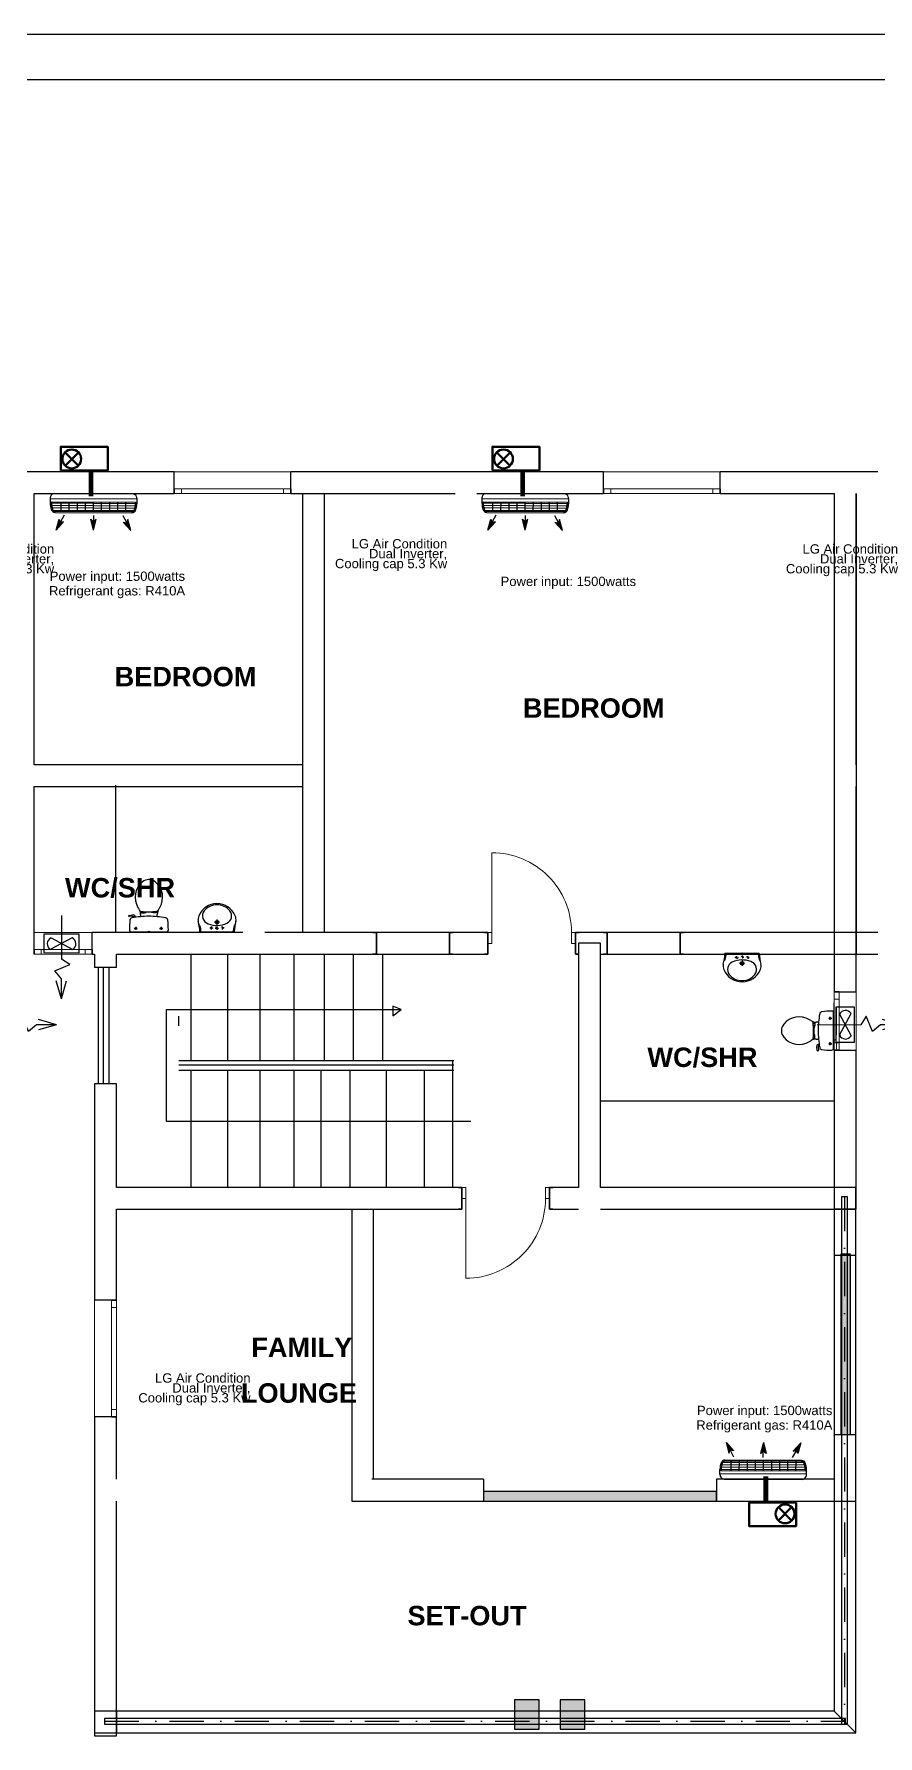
# Model space of a CAD drawing. Header units: inches. Extents: x 23 to 2032867, y 13 to 664695.
# Drawn here: x 794454 to 803141, y 496350 to 513866 of the extents above; entities that cross this region are included whole.
import ezdxf

# ---------------------------------------------------------------- set-up
doc = ezdxf.new("R2010")
doc.units = ezdxf.units.IN
doc.header["$MEASUREMENT"] = 0
for name, pattern in [('DASHED1', [1, 0.3, -0.4, 0.3]), ('Dot & Dashed', [670.277762, 352.777767, -176.388884, 0, -141.111112]), ('Hidden Line', [391.222223, 282.222223, -109])]:
    doc.linetypes.add(name, pattern=pattern)
for name, color, linetype in [('08-DRAINAGE', 5, 'Continuous'), ('Hvactext', 7, 'Continuous'), ('LIAB', 8, 'Continuous'), ('PLOTYR', 15, 'Continuous')]:
    doc.layers.add(name, color=color, linetype=linetype)
for name, color, linetype, lineweight in [('0Railings', 1, 'Continuous', 18), ('AC', 9, 'Continuous', 15), ('ARCHICAD Doors_Pen_No__27', 7, 'Continuous', 35), ('ARCHICAD Windows_Pen_No__27', 7, 'Continuous', 35), ('BOLD', 7, 'Continuous', 50), ('Building', 8, 'Continuous', 18), ('Interior - Furniture _Pen_No__16', 124, 'Continuous', 20), ('Interior - Furniture _Pen_No__75', 6, 'Continuous', 20), ('new light fittings', 6, 'Continuous', 20), ('SOAK WAWAY', 1, 'Continuous', 30), ('Structural - Bearing_Pen_No__27', 7, 'Continuous', 35)]:
    doc.layers.add(name, color=color, linetype=linetype, lineweight=lineweight)
for name, color, linetype, lineweight, true_color in [('2D Drafting - General_Pen_No__62', 7, 'Continuous', 20, 0xaaaaaa), ('2D Drafting - General_Pen_No__82', 7, 'Continuous', 20, 0xaaaaaa), ('Annotation - Text_Pen_No__86', 7, 'Continuous', 20, 0x5555ff), ('ARCHICAD Doors_Pen_No__23', 7, 'Continuous', 20, 0xff6600), ('ARCHICAD Doors_Pen_No__3', 7, 'Continuous', 18, 0xff6600), ('ARCHICAD Windows_Pen_No__23', 7, 'Continuous', 20, 0xff6600), ('ARCHICAD Windows_Pen_No__3', 7, 'Continuous', 18, 0xff6600), ('Structural - Bearing_Pen_No__160', 7, 'Continuous', 20, 0xb4a35c), ('Structural - Bearing_Pen_No__165', 7, 'Continuous', 13, 0x80d6ff), ('Structural - Bearing_Pen_No__87', 7, 'Continuous', 20, 0x6a6a6a)]:
    doc.layers.add(name, color=color, linetype=linetype, lineweight=lineweight, true_color=true_color)
doc.styles.add('Arial', font='arial.ttf', dxfattribs={"height": 250})
doc.styles.add('GENERATED_STYLE_2', font='arialbd.ttf')

# ---------------------------------------------------------------- blocks, each defined once
blk = doc.blocks.new('ef1')
at = {"layer": 'new light fittings', "linetype": 'Continuous', "lineweight": 30}
for p, q in [((55922, -239719), (55921, -240170)), ((56029, -239951), (55805, -240069)), ((55813, -239951), (56036, -240069)), ((55852, -240290), (56008, -240224)), ((55920, -240372), (55852, -240290)), ((56008, -240224), (55921, -240170)), ((55919, -240579), (55867, -240392)), ((55919, -240579), (55920, -240372)), ((55919, -240579), (55973, -240392))]:
    blk.add_line(p, q, dxfattribs=at)
blk.add_lwpolyline([(56103, -239913), (55740, -239912), (55740, -240103), (56102, -240104)], close=True, dxfattribs=at)
for centre, start, end in [((55840, -240012), 113.6137, 238.8226), ((56002, -240012), 300.8885, 66.0974)]:
    blk.add_arc(centre, 66.5, start, end, dxfattribs=at)
blk = doc.blocks.new('A$C109E561E')
at = {"layer": 'AC', "linetype": 'Continuous', "lineweight": -2}
for points in [[(111, 143), (73, 5), (170, 110), (125, 100), (125, 100)], [(583, 141), (548, 3), (515, 142), (549, 110), (549, 111)], [(987, 138), (1023, 0), (927, 107), (972, 95), (972, 96)]]:
    blk.add_hatch(color=3, dxfattribs=at).paths.add_polyline_path(points)
at = {"layer": 'AC', "color": 3, "linetype": 'Continuous', "lineweight": -2}
for p, q in [((4, 433), (2, 427)), ((1047, 466), (54, 471)), ((2, 427), (0, 413)), ((0, 413), (0, 345)), ((0, 406), (1100, 401)), ((0, 345), (0, 345)), ((7, 290), (13, 267)), ((16, 365), (15, 345)), ((16, 365), (1085, 360)), ((22, 294), (28, 271)), ((63, 245), (1036, 240)), ((63, 229), (1036, 224)), ((1071, 266), (1077, 289)), ((1085, 360), (1085, 339)), ((1086, 262), (1092, 285)), ((1099, 421), (1097, 428)), ((1100, 408), (1099, 421)), ((1100, 408), (1100, 339)), ((1100, 339), (1100, 339)), ((73, 5), (111, 143)), ((73, 5), (170, 110)), ((111, 143), (126, 100)), ((177, 194), (125, 100)), ((170, 110), (126, 100)), ((548, 2), (515, 142)), ((515, 142), (549, 111)), ((548, 2), (583, 141)), ((549, 192), (549, 111)), ((583, 141), (549, 111)), ((922, 190), (972, 96)), ((1023, 0), (927, 107)), ((927, 107), (972, 95)), ((987, 139), (972, 95)), ((1023, 0), (987, 139))]:
    blk.add_line(p, q, dxfattribs=at)
at = {"layer": 'AC', "color": 8, "linetype": 'Continuous', "lineweight": -2}
for p, q in [((16, 350), (1084, 345)), ((17, 320), (1083, 315)), ((23, 290), (1076, 285)), ((33, 260), (1066, 255)), ((138, 244), (139, 365)), ((241, 244), (242, 364)), ((344, 243), (344, 364)), ((447, 243), (447, 363)), ((549, 242), (550, 363)), ((652, 242), (653, 362)), ((755, 241), (756, 362)), ((858, 241), (859, 361)), ((961, 240), (961, 361))]:
    blk.add_line(p, q, dxfattribs=at)
at = {"layer": 'AC', "color": 3, "linetype": 'Continuous', "lineweight": -2}
for centre, radius, start, end in [((54, 419), 51.4, 89.7096, 164.2846), ((1047, 414), 51.4, 15.1345, 89.7096), ((51, 345), 51.4, 179.7096, 179.7096), ((206, 344), 206, 179.7096, 195.1345), ((63, 281), 51.4, 195.1345, 269.7096), ((206, 344), 190, 179.7096, 195.1345), ((63, 281), 36, 195.1345, 269.7096), ((1036, 276), 36, 269.7096, 344.2846), ((1036, 276), 51.4, 269.7096, 344.2846), ((894, 340), 190, 344.2846, 359.7096), ((894, 340), 206, 344.2846, 359.7096)]:
    blk.add_arc(centre, radius, start, end, dxfattribs=at)
blk = doc.blocks.new('ac1')
at = {"layer": 'BOLD', "color": 6}
for p, q in [((2309094, -76377), (2308957, -76514)), ((2308957, -76377), (2309094, -76514))]:
    blk.add_line(p, q, dxfattribs=at)
blk.add_lwpolyline([(2309139, -76562), (2308655, -76562), (2308655, -76320), (2309139, -76320)], close=True, dxfattribs=at)
blk.add_circle((2309026, -76445), 96.9, dxfattribs=at)

msp = doc.modelspace()

# ---------------------------------------------------------------- hatches: boundary and pattern name
at = {"layer": 'Structural - Bearing_Pen_No__160', "linetype": 'Continuous', "lineweight": 25}
for points in [[(799654.054, 496720.974), (799398.676, 496720.974), (799398.676, 496420.974), (799654.054, 496420.974)], [(800123.054, 496720.967), (799867.677, 496720.967), (799867.677, 496420.967), (800123.054, 496420.967)]]:
    msp.add_hatch(color=8, dxfattribs=at).paths.add_polyline_path(points)
at = {"layer": 'Structural - Bearing_Pen_No__165', "linetype": 'Continuous', "lineweight": 25}
for points in [[(802757.769, 501307.703), (802757.769, 499451.482), (802857.769, 499451.482), (802857.769, 501307.703)], [(799078.476, 498767.201), (801478.476, 498767.201), (801478.476, 498867.201), (799078.476, 498867.201)]]:
    msp.add_hatch(color=8, dxfattribs=at).paths.add_polyline_path(points)

# ---------------------------------------------------------------- linework, layer by layer
at = {"color": 8, "linetype": 'Hidden Line'}
for p, q in [((802913.602, 501995.252), (802688.602, 501995.252)), ((802688.602, 501995.252), (802688.602, 501770.252)), ((802913.602, 501770.252), (802913.602, 501995.252)), ((802913.602, 501770.252), (802688.602, 501770.252)), ((802688.602, 501770.252), (802688.602, 496606.851)), ((802688.602, 501770.252), (802913.602, 501770.252)), ((802913.602, 496381.851), (802913.602, 501770.252)), ((795075.852, 496606.851), (795075.852, 496381.851)), ((795300.852, 496606.851), (795075.852, 496606.851)), ((802688.602, 496606.851), (795300.852, 496606.851)), ((795300.852, 496606.851), (795300.852, 496381.851)), ((795300.852, 496381.851), (795300.852, 496606.851)), ((802913.602, 496381.851), (802688.602, 496606.851)), ((802688.602, 496606.851), (802913.602, 496381.851)), ((795075.852, 496381.851), (795300.852, 496381.851)), ((795300.852, 496381.851), (802913.602, 496381.851))]:
    msp.add_line(p, q, dxfattribs=at)
at = {"layer": '0Railings', "color": 7, "linetype": 'Continuous', "lineweight": 5, "const_width": 50}
for points in [[(795039.555, 509107.336), (795039.555, 509375.336)], [(799483.264, 509107.336), (799483.264, 509375.336)], [(801986.51, 499020.657), (801986.51, 498752.657)]]:
    msp.add_lwpolyline(points, dxfattribs=at)
at = {"layer": '2D Drafting - General_Pen_No__62', "color": 8, "linetype": 'Continuous', "lineweight": 25}
for p, q in [((795817.062, 502673.714), (795817.062, 503828.032)), ((795817.062, 503828.032), (798230.971, 503828.032)), ((798230.971, 503828.032), (798146.297, 503861.539)), ((798146.297, 503861.539), (798146.297, 503762.465)), ((798146.297, 503762.465), (798230.971, 503828.032)), ((798950.047, 502673.714), (795817.062, 502673.714))]:
    msp.add_line(p, q, dxfattribs=at)
at = {"layer": '2D Drafting - General_Pen_No__82', "color": 8, "linetype": 'Continuous', "lineweight": 25}
for p, q in [((796071.497, 503305.896), (796071.497, 504395.106)), ((796071.497, 503305.896), (796071.497, 504395.106)), ((796447.401, 503305.896), (796447.401, 504395.106)), ((796447.401, 503305.896), (796447.401, 504395.106)), ((796780.415, 503305.896), (796780.415, 504395.106)), ((796780.415, 503305.896), (796780.415, 504395.106)), ((797132.568, 503305.896), (797132.568, 504395.106)), ((797132.568, 503305.896), (797132.568, 504395.106)), ((797443.088, 503305.896), (797443.088, 504395.106)), ((797443.088, 503305.896), (797443.088, 504395.106)), ((797743.088, 503305.896), (797743.088, 504395.106)), ((797743.088, 503305.896), (797743.088, 504395.106)), ((798043.088, 503305.896), (798043.088, 504395.106)), ((798043.088, 503305.896), (798043.088, 504395.106)), ((795113.232, 504258.057), (795113.232, 503065.484)), ((795113.232, 504258.057), (795113.232, 503065.484)), ((795163.686, 504258.057), (795163.686, 503065.484)), ((795163.686, 504258.057), (795163.686, 503065.484)), ((795224.948, 504263.993), (795224.948, 503056.932)), ((795224.948, 504263.993), (795224.948, 503056.932)), ((795945.353, 503658.743), (795945.353, 503759.116)), ((795945.353, 503658.743), (795945.353, 503759.116)), ((795945.353, 503302.344), (798774.002, 503302.344)), ((795945.353, 503302.344), (798774.002, 503302.344)), ((795945.353, 503257.734), (798773.125, 503257.734)), ((795945.353, 503257.734), (798773.125, 503257.734)), ((798761.722, 503305.896), (798761.722, 501995.252)), ((798761.722, 503305.896), (798761.722, 501995.252)), ((795945.353, 503201.971), (798774.002, 503201.971)), ((795945.353, 503201.971), (798774.002, 503201.971)), ((796071.497, 501995.252), (796071.497, 503205.522)), ((796071.497, 501995.252), (796071.497, 503205.522)), ((796447.401, 501995.252), (796447.401, 503205.522)), ((796447.401, 501995.252), (796447.401, 503205.522)), ((796780.415, 501995.252), (796780.415, 503205.522)), ((796780.415, 501995.252), (796780.415, 503205.522)), ((797132.568, 501995.252), (797132.568, 503205.522)), ((797132.568, 501995.252), (797132.568, 503205.522)), ((797409.413, 501995.252), (797409.413, 503205.522)), ((797409.413, 501995.252), (797409.413, 503205.522)), ((797709.413, 501995.252), (797709.413, 503205.522)), ((797709.413, 501995.252), (797709.413, 503205.522)), ((798083.205, 501995.252), (798083.205, 503205.522)), ((798083.205, 501995.252), (798083.205, 503205.522)), ((798471.988, 501995.252), (798471.988, 503205.522)), ((798471.988, 501995.252), (798471.988, 503205.522))]:
    msp.add_line(p, q, dxfattribs=at)
at = {"layer": 'ARCHICAD Doors_Pen_No__23', "color": 8, "linetype": 'Continuous'}
for p, q in [((797979.13, 504619.896), (797979.13, 504504.896)), ((798729.13, 504504.896), (798729.13, 504619.896)), ((799126.412, 504619.896), (799166.412, 504619.896)), ((799126.412, 504504.896), (799126.412, 504619.896)), ((799166.412, 504619.896), (799166.412, 504504.896)), ((799986.412, 504504.896), (799986.412, 504619.896)), ((799986.412, 504619.896), (800026.412, 504619.896)), ((800026.412, 504619.896), (800026.412, 504504.896)), ((799166.412, 504504.896), (799126.412, 504504.896)), ((800026.412, 504504.896), (799986.412, 504504.896)), ((800353.17, 504509.896), (800353.17, 504394.896)), ((801103.17, 504394.896), (801103.17, 504509.896)), ((798898.175, 501995.252), (798858.175, 501995.252)), ((798858.175, 501995.252), (798858.175, 501880.252)), ((798898.175, 501880.252), (798898.175, 501995.252)), ((799758.175, 501995.252), (799718.175, 501995.252)), ((799718.175, 501995.252), (799718.175, 501880.252)), ((799758.175, 501880.252), (799758.175, 501995.252)), ((798858.175, 501880.252), (798898.175, 501880.252)), ((799718.175, 501880.252), (799758.175, 501880.252))]:
    msp.add_line(p, q, dxfattribs=at)
at = {"layer": 'ARCHICAD Doors_Pen_No__27', "color": 8, "linetype": 'Continuous'}
for p, q in [((797979.13, 504619.896), (797942.13, 504619.896)), ((797979.13, 504619.896), (797979.13, 504504.896)), ((798729.13, 504619.896), (798729.13, 504504.896)), ((798729.13, 504619.896), (798766.13, 504619.896)), ((799126.412, 504619.896), (799089.412, 504619.896)), ((799126.412, 504619.896), (799126.412, 504504.896)), ((800026.412, 504619.896), (800026.412, 504504.896)), ((800026.412, 504619.896), (800063.412, 504619.896)), ((800353.17, 504619.896), (800316.17, 504619.896)), ((800353.17, 504509.896), (800353.17, 504619.896)), ((801103.17, 504509.896), (801103.17, 504619.896)), ((801103.17, 504619.896), (801140.17, 504619.896)), ((797979.13, 504504.896), (797979.13, 504394.896)), ((798729.13, 504504.896), (798729.13, 504394.896)), ((799126.412, 504504.896), (799126.412, 504394.896)), ((800026.412, 504504.896), (800026.412, 504394.896)), ((800353.17, 504394.896), (800353.17, 504509.896)), ((801103.17, 504394.896), (801103.17, 504509.896)), ((797979.13, 504394.896), (797942.13, 504394.896)), ((798729.13, 504394.896), (798766.13, 504394.896)), ((799126.412, 504394.896), (799089.412, 504394.896)), ((800026.412, 504394.896), (800063.412, 504394.896)), ((800353.17, 504394.896), (800316.17, 504394.896)), ((801103.17, 504394.896), (801140.17, 504394.896)), ((798858.175, 501995.252), (798821.175, 501995.252)), ((798858.175, 501995.252), (798858.175, 501880.252)), ((799758.175, 501995.252), (799758.175, 501880.252)), ((799758.175, 501995.252), (799795.175, 501995.252)), ((798858.175, 501880.252), (798858.175, 501770.252)), ((799758.175, 501880.252), (799758.175, 501770.252)), ((798858.175, 501770.252), (798821.175, 501770.252)), ((799758.175, 501770.252), (799795.175, 501770.252))]:
    msp.add_line(p, q, dxfattribs=at)
at = {"layer": 'ARCHICAD Doors_Pen_No__3', "color": 8, "linetype": 'Continuous'}
for p, q in [((799166.412, 504619.896), (799166.412, 505439.896)), ((798898.175, 501880.252), (798898.175, 501060.252))]:
    msp.add_line(p, q, dxfattribs=at)
at = {"layer": 'ARCHICAD Doors_Pen_No__3', "color": 8, "linetype": 'Continuous', "extrusion": (0, 0, -1)}
msp.add_ellipse((799166.412, 504619.896), major_axis=(-579.828, 579.828), ratio=1, start_param=0.785398163, end_param=2.35619449, dxfattribs=at)
at = {"layer": 'ARCHICAD Doors_Pen_No__3', "color": 8, "linetype": 'Continuous'}
msp.add_ellipse((798898.175, 501880.252), major_axis=(579.828, 579.828), ratio=1, start_param=3.926990817, end_param=5.497787144, dxfattribs=at)
at = {"layer": 'ARCHICAD Windows_Pen_No__23', "color": 8, "linetype": 'Continuous'}
for p, q in [((795970.569, 509185.654), (795895.569, 509185.654)), ((795970.569, 509135.654), (795970.569, 509185.654)), ((797095.569, 509185.654), (797020.569, 509185.654)), ((797020.569, 509185.654), (797020.569, 509135.654)), ((800315.531, 509185.654), (800390.531, 509185.654)), ((800390.531, 509185.654), (800390.531, 509135.654)), ((801440.531, 509135.654), (801440.531, 509185.654)), ((801440.531, 509185.654), (801515.531, 509185.654)), ((795895.569, 509135.654), (795970.569, 509135.654)), ((797020.569, 509135.654), (797095.569, 509135.654)), ((800390.531, 509135.654), (800315.531, 509135.654)), ((801515.531, 509135.654), (801440.531, 509135.654)), ((794453.602, 504444.896), (794528.602, 504444.896)), ((794528.602, 504444.896), (794528.602, 504394.896)), ((794978.602, 504394.896), (794978.602, 504444.896)), ((794978.602, 504444.896), (795053.602, 504444.896)), ((794528.602, 504394.896), (794453.602, 504394.896)), ((795053.602, 504394.896), (794978.602, 504394.896)), ((802690.619, 503933.128), (802690.619, 504008.128)), ((802740.619, 503933.128), (802690.619, 503933.128)), ((802740.619, 504008.128), (802740.619, 503933.128)), ((802690.619, 503408.128), (802690.619, 503483.128)), ((802690.619, 503483.128), (802740.619, 503483.128)), ((802690.619, 503408.128), (802690.619, 503483.128)), ((802712.869, 503408.128), (802712.869, 503483.128)), ((802740.619, 503483.128), (802740.619, 503408.128)), ((795250.852, 500835.17), (795250.852, 500760.17)), ((795300.852, 500760.17), (795300.852, 500835.17)), ((795250.852, 500760.17), (795300.852, 500760.17)), ((795300.852, 499710.17), (795250.852, 499710.17)), ((795250.852, 499710.17), (795250.852, 499635.17)), ((795300.852, 499635.17), (795300.852, 499710.17))]:
    msp.add_line(p, q, dxfattribs=at)
at = {"layer": 'ARCHICAD Windows_Pen_No__27', "color": 8, "linetype": 'Continuous'}
for p, q in [((795895.569, 509135.654), (795895.569, 509185.654)), ((797095.569, 509135.654), (797095.569, 509185.654)), ((800315.531, 509135.654), (800315.531, 509185.654)), ((801515.531, 509135.654), (801515.531, 509185.654)), ((794453.602, 504394.896), (794453.602, 504444.896)), ((795053.602, 504394.896), (795053.602, 504444.896)), ((802690.619, 504008.128), (802740.619, 504008.128)), ((802690.619, 503408.128), (802740.619, 503408.128)), ((795300.852, 500835.17), (795250.852, 500835.17)), ((795300.852, 499635.17), (795250.852, 499635.17))]:
    msp.add_line(p, q, dxfattribs=at)
at = {"layer": 'ARCHICAD Windows_Pen_No__3', "color": 8, "linetype": 'Continuous'}
for p, q in [((797095.569, 509360.654), (795895.569, 509360.654)), ((801515.531, 509360.654), (800315.531, 509360.654)), ((797020.569, 509185.654), (795970.569, 509185.654)), ((800390.531, 509185.654), (801440.531, 509185.654)), ((797095.569, 509135.654), (795895.569, 509135.654)), ((795970.569, 509135.654), (797020.569, 509135.654)), ((801515.531, 509135.654), (800315.531, 509135.654)), ((801440.531, 509135.654), (800390.531, 509135.654)), ((795053.602, 504619.896), (794453.602, 504619.896)), ((794528.602, 504444.896), (794978.602, 504444.896)), ((795053.602, 504394.896), (794453.602, 504394.896)), ((794978.602, 504394.896), (794528.602, 504394.896)), ((802690.619, 503408.128), (802690.619, 504008.128)), ((802690.619, 503483.128), (802690.619, 503933.128)), ((802740.619, 503933.128), (802740.619, 503483.128)), ((802915.619, 503408.128), (802915.619, 504008.128)), ((795075.852, 499635.17), (795075.852, 500835.17)), ((795300.852, 499635.17), (795300.852, 500835.17)), ((795250.852, 500760.17), (795250.852, 499710.17)), ((795300.852, 499710.17), (795300.852, 500760.17))]:
    msp.add_line(p, q, dxfattribs=at)
at = {"layer": 'Building', "linetype": 'Continuous', "lineweight": 30, "ltscale": 1000}
for p, q in [((795431.279, 504794.741), (795471.681, 504800.763)), ((795549.228, 504805.753), (795549.228, 504781.969)), ((795557.002, 504836.263), (795557.002, 504821.098)), ((795557.002, 504821.098), (795591.086, 504821.098)), ((795583.294, 504821.098), (795583.294, 504834.121)), ((795591.086, 504821.098), (795591.086, 504833.672)), ((795591.086, 504825.226), (795608.088, 504825.226)), ((795663.176, 504828.966), (795608.088, 504828.966)), ((795608.088, 504825.226), (795608.088, 504828.966)), ((795663.176, 504825.226), (795663.176, 504828.966)), ((795680.177, 504825.226), (795663.176, 504825.226)), ((795680.177, 504821.098), (795680.177, 504834.528)), ((795714.262, 504821.098), (795680.177, 504821.098)), ((795687.97, 504821.098), (795687.97, 504835.128)), ((795714.262, 504837.781), (795714.262, 504821.098)), ((795722.035, 504781.969), (795722.035, 504805.753)), ((795429.48, 504784.945), (795428.104, 504789.831)), ((795462.825, 504785.826), (795433.72, 504782.137)), ((795442.242, 504626.229), (795829.022, 504626.229)), ((795471.43, 504779.701), (795473.106, 504771.737)), ((795494.103, 504783.979), (795471.617, 504778.81)), ((795496.505, 504775.562), (795493.286, 504786.842)), ((796161.579, 504624.456), (796513.352, 504624.456)), ((796161.579, 504624.456, -1683.122), (796513.352, 504624.456, -1683.122)), ((796171.693, 504624.456), (796169.817, 504646.803)), ((796171.693, 504624.456, -1683.122), (796169.817, 504646.803, -1683.122)), ((796503.238, 504624.456), (796505.113, 504646.803)), ((796503.238, 504624.456, -1683.122), (796505.113, 504646.803, -1683.122)), ((801917.637, 504403.738), (801565.864, 504403.738)), ((801917.637, 504403.738, -1683.122), (801565.864, 504403.738, -1683.122)), ((801575.978, 504403.738), (801574.102, 504381.391)), ((801575.978, 504403.738, -1683.122), (801574.102, 504381.391, -1683.122)), ((801907.523, 504403.738), (801909.398, 504381.391)), ((801907.523, 504403.738, -1683.122), (801909.398, 504381.391, -1683.122)), ((802684.286, 503415.452), (802684.286, 503802.233)), ((802472.734, 503687.472), (802489.417, 503687.472)), ((802489.417, 503661.18), (802475.387, 503661.18)), ((802489.417, 503653.388), (802475.987, 503653.388)), ((802485.289, 503636.386), (802481.549, 503636.386)), ((802481.549, 503636.386), (802481.549, 503581.299)), ((802485.289, 503581.299), (802481.549, 503581.299)), ((802485.289, 503653.388), (802485.289, 503636.386)), ((802485.289, 503564.297), (802485.289, 503581.299)), ((802489.417, 503687.472), (802489.417, 503653.388)), ((802528.546, 503695.246), (802504.762, 503695.246)), ((802474.253, 503530.213), (802489.417, 503530.213)), ((802489.417, 503556.505), (802476.394, 503556.505)), ((802489.417, 503564.297), (802476.843, 503564.297)), ((802489.417, 503530.213), (802489.417, 503564.297)), ((802504.762, 503522.439), (802528.546, 503522.439)), ((802515.774, 503404.49), (802509.752, 503444.892)), ((802525.57, 503402.691), (802520.684, 503401.314)), ((802534.953, 503469.716), (802523.674, 503466.497)), ((802524.689, 503436.036), (802528.378, 503406.931)), ((802526.536, 503467.314), (802531.705, 503444.828)), ((802530.814, 503444.64), (802538.778, 503446.317))]:
    msp.add_line(p, q, dxfattribs=at)
at = {"layer": 'Building', "linetype": 'Continuous', "lineweight": 30, "ltscale": 50}
for p, q in [((795484.955, 504661.294), (795516.698, 504661.294)), ((795500.826, 504677.166), (795500.826, 504645.423)), ((795746.636, 504661.294), (795778.654, 504661.294)), ((795762.645, 504677.303), (795762.645, 504645.285)), ((796363.814, 504725.338), (796311.116, 504725.338)), ((796363.814, 504725.338, -1683.122), (796311.116, 504725.338, -1683.122)), ((796337.465, 504698.074), (796337.465, 504752.274)), ((796337.465, 504698.074, -1683.122), (796337.465, 504752.274, -1683.122)), ((801715.402, 504302.856), (801768.099, 504302.856)), ((801715.402, 504302.856, -1683.122), (801768.099, 504302.856, -1683.122)), ((801741.75, 504330.121), (801741.75, 504275.92)), ((801741.75, 504330.121, -1683.122), (801741.75, 504275.92, -1683.122)), ((802649.221, 503719.847), (802649.221, 503751.865)), ((802633.212, 503735.856), (802665.23, 503735.856)), ((802633.349, 503474.037), (802665.093, 503474.037)), ((802649.221, 503458.165), (802649.221, 503489.909))]:
    msp.add_line(p, q, dxfattribs=at)
at = {"layer": 'Building', "linetype": 'Continuous', "ltscale": 200}
for p, q in [((795641.965, 504619.896), (795629.298, 504632.563)), ((795629.298, 504632.563), (795629.298, 504619.896)), ((795629.298, 504619.896), (795641.965, 504632.563)), ((795641.965, 504632.563), (795641.965, 504619.896)), ((802677.952, 503615.176), (802690.619, 503615.176)), ((802690.619, 503615.176), (802677.952, 503602.509)), ((802690.619, 503602.509), (802677.952, 503615.176)), ((802677.952, 503602.509), (802690.619, 503602.509))]:
    msp.add_line(p, q, dxfattribs=at)
at = {"layer": 'Building', "linetype": 'DASHED1', "lineweight": 30, "ltscale": 50}
for p, q in [((796263.671, 504668.141), (796299.051, 504668.141)), ((796263.671, 504668.141, -1683.122), (796299.051, 504668.141, -1683.122)), ((796281.361, 504651.099), (796281.361, 504686.023)), ((796281.361, 504651.099, -1683.122), (796281.361, 504686.023, -1683.122)), ((796319.775, 504663.729), (796355.156, 504663.729)), ((796319.775, 504663.729, -1683.122), (796355.156, 504663.729, -1683.122)), ((796337.465, 504646.686), (796337.465, 504681.611)), ((796337.465, 504646.686, -1683.122), (796337.465, 504681.611, -1683.122)), ((796411.26, 504668.141), (796375.879, 504668.141)), ((796411.26, 504668.141, -1683.122), (796375.879, 504668.141, -1683.122)), ((796393.569, 504651.099), (796393.569, 504686.023)), ((796393.569, 504651.099, -1683.122), (796393.569, 504686.023, -1683.122)), ((801667.956, 504360.053), (801703.337, 504360.053)), ((801667.956, 504360.053, -1683.122), (801703.337, 504360.053, -1683.122)), ((801685.646, 504377.096), (801685.646, 504342.171)), ((801685.646, 504377.096, -1683.122), (801685.646, 504342.171, -1683.122)), ((801759.441, 504364.465), (801724.06, 504364.465)), ((801759.441, 504364.465, -1683.122), (801724.06, 504364.465, -1683.122)), ((801741.75, 504381.508), (801741.75, 504346.583)), ((801741.75, 504381.508, -1683.122), (801741.75, 504346.583, -1683.122)), ((801815.545, 504360.053), (801780.164, 504360.053)), ((801815.545, 504360.053, -1683.122), (801780.164, 504360.053, -1683.122)), ((801797.854, 504377.096), (801797.854, 504342.171)), ((801797.854, 504377.096, -1683.122), (801797.854, 504342.171, -1683.122))]:
    msp.add_line(p, q, dxfattribs=at)
at = {"layer": 'Building', "linetype": 'Continuous', "lineweight": 30, "ltscale": 200}
for p, q in [((796342.026, 504619.896), (796332.905, 504629.016)), ((796332.905, 504629.016), (796332.905, 504619.896)), ((796332.905, 504619.896), (796342.026, 504629.016)), ((796342.026, 504619.896, -1683.122), (796332.905, 504629.016, -1683.122)), ((796332.905, 504629.016, -1683.122), (796332.905, 504619.896, -1683.122)), ((796332.905, 504619.896, -1683.122), (796342.026, 504629.016, -1683.122)), ((796342.026, 504629.016), (796342.026, 504619.896)), ((796342.026, 504629.016, -1683.122), (796342.026, 504619.896, -1683.122)), ((801737.19, 504399.178), (801737.19, 504408.298)), ((801737.19, 504408.298), (801746.31, 504399.178)), ((801746.31, 504408.298), (801737.19, 504399.178)), ((801737.19, 504399.178, -1683.122), (801737.19, 504408.298, -1683.122)), ((801737.19, 504408.298, -1683.122), (801746.31, 504399.178, -1683.122)), ((801746.31, 504408.298, -1683.122), (801737.19, 504399.178, -1683.122)), ((801746.31, 504399.178), (801746.31, 504408.298)), ((801746.31, 504399.178, -1683.122), (801746.31, 504408.298, -1683.122))]:
    msp.add_line(p, q, dxfattribs=at)
at = {"layer": 'Building', "linetype": 'Continuous', "lineweight": 30, "ltscale": 50}
for centre in [(795500.826, 504661.294), (795762.645, 504661.294), (802649.221, 503735.856), (802649.221, 503474.037)]:
    msp.add_circle(centre, 9.351, dxfattribs=at)
at = {"layer": 'Building', "linetype": 'DASHED1', "lineweight": 30, "ltscale": 50}
for centre in [(796281.361, 504668.141), (796281.361, 504668.141, -1683.122), (796337.465, 504663.729), (796337.465, 504663.729, -1683.122), (796393.569, 504668.141), (796393.569, 504668.141, -1683.122), (801685.646, 504360.053), (801685.646, 504360.053, -1683.122), (801741.75, 504364.465), (801741.75, 504364.465, -1683.122), (801797.854, 504360.053), (801797.854, 504360.053, -1683.122)]:
    msp.add_circle(centre, 9.504, dxfattribs=at)
at = {"layer": 'Building', "linetype": 'Continuous', "lineweight": 30, "ltscale": 1000}
for centre, radius in [((796337.465, 504725.338), 18.608), ((796337.465, 504725.338, -1683.122), 18.608), ((796337.465, 504725.338), 10.99), ((796337.465, 504725.338, -1683.122), 10.99), ((801741.75, 504302.856), 18.608), ((801741.75, 504302.856, -1683.122), 18.608), ((801741.75, 504302.856), 10.99), ((801741.75, 504302.856, -1683.122), 10.99)]:
    msp.add_circle(centre, radius, dxfattribs=at)
for centre, radius, start, end in [((795635.632, 505058.698), 105.195, 50.8791806, 129.1208282), ((795698.331, 504981.604), 204.567, 129.1208282, 211.0923054), ((795572.932, 504981.604), 204.567, 328.9077103, 50.8791806), ((795431.853, 504790.888), 3.896, 98.4778948, 195.7397884), ((795474.553, 504781.496), 19.481, 15.9271971, 98.4778948), ((795823.428, 505057.044), 350.65, 211.0923054, 213.8429316), ((795448.662, 504805.753), 100.566, 0.0000019, 33.8429404), ((795558.608, 504851.764), 15.584, 217.7817379, 264.3005444), ((795628.708, 505554.137), 721.447, 264.3005444, 276.9358206), ((795713.946, 504853.44), 15.584, 276.9358105, 322.5800181), ((795822.601, 504805.753), 100.566, 146.1570684, 180), ((795447.836, 505057.044), 350.65, 326.1570702, 328.9077103), ((796337.47, 504713.21), 203.147, 22.4424723, 158.1531127), ((796337.47, 504713.21, -1683.122), 203.147, 22.4424723, 158.1531127), ((796271.397, 504789.361), 83.628, 141.6817737, 253.2461383), ((796271.397, 504789.361, -1683.122), 83.628, 141.6817737, 253.2461383), ((796337.465, 504736.328), 168.347, 38.53754, 141.4625075), ((796337.465, 504736.328, -1683.122), 168.347, 38.53754, 141.4625075), ((796404.489, 504789.713), 82.661, 295.2174734, 38.537704), ((796404.489, 504789.713, -1683.122), 82.661, 295.2174734, 38.537704), ((795433.23, 504786.002), 3.896, 195.7397884, 277.2238087), ((795468.807, 504647.157), 33.819, 178.9808265, 218.2302081), ((796331.1, 504647.758), 896.106, 173.6508475, 180), ((795466.448, 504743.968), 26.118, 100.7270761, 173.6508475), ((795635.632, 503850.902), 935.068, 95.3019114, 100.7270761), ((795463.805, 504778.096), 7.792, 11.8886154, 97.22379), ((795635.452, 503852.842), 933.119, 84.6980974, 95.3019114), ((795635.632, 503850.902), 935.068, 79.2903908, 84.6980974), ((795804.473, 504743.651), 26.494, 6.330877, 79.2903908), ((795802.456, 504647.157), 33.819, 321.7697938, 1.0191617), ((794940.163, 504647.759), 896.106, 0.0000019, 6.330877), ((796245.698, 504751.016), 103.901, 157.5093438, 189.5474663), ((796245.698, 504751.016, -1683.122), 103.901, 157.5093438, 189.5474663), ((795579.329, 504582.969), 583.726, 4.075602, 14.9730049), ((795579.329, 504582.969, -1683.122), 583.726, 4.075602, 14.9730049), ((796263.204, 504740.448), 124.156, 155.8931025, 156.0931451), ((796263.204, 504740.448, -1683.122), 124.156, 155.8931025, 156.0931451), ((796065.916, 504646.803), 103.901, 0.0000006, 30.0992783), ((796065.916, 504646.803, -1683.122), 103.901, 0.0000006, 30.0992783), ((796337.112, 504929.689), 238.006, 247.8276538, 295.5349405), ((796337.112, 504929.689, -1683.122), 238.006, 247.8276538, 295.5349405), ((796609.015, 504646.803), 103.901, 149.9007316, 180.0000094), ((796609.015, 504646.803, -1683.122), 103.901, 149.9007316, 180.0000094), ((797095.602, 504582.969), 583.726, 165.0270052, 175.9244355), ((797095.602, 504582.969, -1683.122), 583.726, 165.0270052, 175.9244355), ((796429.232, 504751.016), 103.901, 350.4525984, 22.4906661), ((796429.232, 504751.016, -1683.122), 103.901, 350.4525984, 22.4906661), ((801649.983, 504277.178), 103.901, 170.4525984, 202.4906661), ((801649.983, 504277.178, -1683.122), 103.901, 170.4525984, 202.4906661), ((800983.614, 504445.225), 583.726, 345.0270052, 355.9244355), ((800983.614, 504445.225, -1683.122), 583.726, 345.0270052, 355.9244355), ((801470.201, 504381.391), 103.901, 329.9007316, 0.0000094), ((801470.201, 504381.391, -1683.122), 103.901, 329.9007316, 0.0000094), ((801674.726, 504238.481), 82.661, 115.2174734, 218.537704), ((801674.726, 504238.481, -1683.122), 82.661, 115.2174734, 218.537704), ((801742.103, 504098.506), 238.006, 67.8276538, 115.5349405), ((801742.103, 504098.506, -1683.122), 238.006, 67.8276538, 115.5349405), ((801807.819, 504238.833), 83.628, 321.6817737, 73.2461383), ((801807.819, 504238.833, -1683.122), 83.628, 321.6817737, 73.2461383), ((802013.299, 504381.391), 103.901, 180.0000006, 210.0992783), ((802013.299, 504381.391, -1683.122), 103.901, 180.0000006, 210.0992783), ((802499.887, 504445.225), 583.726, 184.075602, 194.9730049), ((802499.887, 504445.225, -1683.122), 583.726, 184.075602, 194.9730049), ((801833.517, 504277.178), 103.901, 337.5093438, 9.5474663), ((801833.517, 504277.178, -1683.122), 103.901, 337.5093438, 9.5474663), ((801741.746, 504314.984), 203.147, 202.4424723, 338.1531127), ((801741.746, 504314.984, -1683.122), 203.147, 202.4424723, 338.1531127), ((801741.75, 504291.866), 168.347, 218.53754, 321.4625075), ((801741.75, 504291.866, -1683.122), 168.347, 218.53754, 321.4625075), ((801816.012, 504287.747), 124.156, 335.8931025, 336.0931451), ((801816.012, 504287.747, -1683.122), 124.156, 335.8931025, 336.0931451), ((802328.911, 503546.143), 204.567, 58.9077103, 140.8791806), ((803459.613, 503608.842), 935.068, 169.2903908, 174.6980974), ((802566.864, 503777.684), 26.494, 96.330877, 169.2903908), ((802662.757, 502913.374), 896.106, 90.0000019, 96.330877), ((802663.358, 503775.667), 33.819, 51.7697938, 91.0191617), ((802251.817, 503608.842), 105.195, 140.8791806, 219.1208282), ((802253.471, 503421.047), 350.65, 56.1570702, 58.9077103), ((802504.762, 503795.812), 100.566, 236.1570684, 270), ((802457.075, 503687.157), 15.584, 6.9358105, 52.5800181), ((801756.378, 503601.919), 721.447, 354.3005444, 6.9358206), ((803457.673, 503608.662), 933.119, 174.6980974, 185.3019114), ((802328.911, 503671.542), 204.567, 219.1208282, 301.0923054), ((802253.471, 503796.639), 350.65, 301.0923054, 303.8429316), ((802504.762, 503421.873), 100.566, 90.0000019, 123.8429404), ((802458.751, 503531.819), 15.584, 307.7817379, 354.3005444), ((802529.019, 503447.764), 19.481, 105.9271971, 188.4778948), ((802519.627, 503405.064), 3.896, 188.4778948, 285.7397884), ((802532.419, 503437.015), 7.792, 101.8886154, 187.22379), ((802524.513, 503406.441), 3.896, 285.7397884, 7.2238087), ((803459.613, 503608.842), 935.068, 185.3019114, 190.7270761), ((802566.547, 503439.659), 26.118, 190.7270761, 263.6508475), ((802662.757, 504304.311), 896.106, 263.6508475, 270), ((802663.358, 503442.018), 33.819, 268.9808265, 308.2302081)]:
    msp.add_arc(centre, radius, start, end, dxfattribs=at)
at = {"layer": 'Interior - Furniture _Pen_No__16', "color": 8, "linetype": 'Continuous', "lineweight": 25}
for p, q in [((802826.898, 501898.905), (802766.898, 501898.905)), ((802766.898, 501898.905), (802766.898, 496471.523)), ((802826.898, 496471.523), (802826.898, 501898.905)), ((795178.325, 496531.523), (795178.325, 496471.523)), ((802806.634, 496531.523), (795178.325, 496531.523)), ((795178.325, 496471.523), (802806.634, 496471.523)), ((802766.898, 496471.523), (802826.898, 496471.523)), ((802806.634, 496471.523), (802806.634, 496531.523))]:
    msp.add_line(p, q, dxfattribs=at)
at = {"layer": 'Interior - Furniture _Pen_No__16', "color": 8, "linetype": 'Dot & Dashed', "lineweight": 25}
for p, q in [((802796.898, 501898.905), (802796.898, 496471.523)), ((795178.325, 496501.523), (802806.634, 496501.523))]:
    msp.add_line(p, q, dxfattribs=at)
at = {"layer": 'Interior - Furniture _Pen_No__75', "color": 8, "linetype": 'Continuous', "lineweight": 25}
for p, q in [((802690.619, 503521.359), (802690.619, 503894.896)), ((802690.619, 503567.153), (802690.619, 503849.103)), ((802712.869, 503567.153), (802712.869, 503849.103)), ((802682.33, 503508.054), (802697.795, 503514.258)), ((802697.795, 503514.258), (802712.869, 503521.359))]:
    msp.add_line(p, q, dxfattribs=at)
at = {"layer": 'LIAB', "color": 7, "linetype": 'Continuous', "ltscale": 256.031999}
msp.add_line((784422.551, 513396.133), (821852.666, 513396.133), dxfattribs=at)
at = {"layer": 'PLOTYR', "color": 1, "linetype": 'Continuous', "ltscale": 250}
msp.add_line((783829.518, 513865.555), (822322.088, 513865.555), dxfattribs=at)
at = {"layer": 'Structural - Bearing_Pen_No__27', "color": 8, "linetype": 'Continuous', "lineweight": 25}
for p, q in [((794453.602, 509360.654), (794228.602, 509360.654)), ((795895.569, 509360.654), (794453.602, 509360.654)), ((795895.569, 509185.654), (795895.569, 509360.654)), ((797095.569, 509185.654), (797095.569, 509360.654)), ((800315.531, 509360.654), (797095.569, 509360.654)), ((800315.531, 509185.654), (800315.531, 509360.654)), ((801515.531, 509185.654), (801515.531, 509360.654)), ((802690.619, 509360.654), (801515.531, 509360.654)), ((802915.619, 509360.654), (802690.619, 509360.654)), ((803140.619, 509360.654), (802915.619, 509360.654)), ((795895.569, 509135.654), (795895.569, 509185.654)), ((797095.569, 509135.654), (797095.569, 509185.654)), ((800315.531, 509135.654), (800315.531, 509185.654)), ((801515.531, 509135.654), (801515.531, 509185.654)), ((794453.602, 506345.154), (794453.602, 509135.654)), ((794453.602, 509135.654), (795895.569, 509135.654)), ((797095.569, 509135.654), (798787.869, 509135.654)), ((797216.939, 509135.654), (797216.939, 504619.896)), ((797441.939, 504619.896), (797441.939, 509135.654)), ((799012.869, 509135.654), (800315.531, 509135.654)), ((801515.531, 509135.654), (802690.619, 509135.654)), ((802690.619, 509135.654), (802690.619, 504008.128)), ((802915.619, 506345.154), (802915.619, 509135.654)), ((802915.619, 509135.654), (802915.619, 504394.896)), ((797216.939, 506345.154), (794453.602, 506345.154)), ((794453.602, 504619.896), (794453.602, 506120.154)), ((794453.602, 506120.154), (797216.939, 506120.154)), ((795292.498, 506134.688), (795292.498, 504619.896)), ((802915.619, 504619.896), (802915.619, 506120.154)), ((794453.602, 504444.896), (794453.602, 504619.896)), ((795053.602, 504444.896), (795053.602, 504619.896)), ((796603.587, 504619.896), (795053.602, 504619.896)), ((797979.13, 504619.896), (796828.587, 504619.896)), ((797979.13, 504619.896), (797942.13, 504619.896)), ((797979.13, 504619.896), (797979.13, 504504.896)), ((799126.412, 504619.896), (797979.13, 504619.896)), ((798729.13, 504619.896), (798766.13, 504619.896)), ((798729.13, 504619.896), (798729.13, 504504.896)), ((798787.869, 504619.896), (798729.13, 504619.896)), ((799126.412, 504619.896), (799089.412, 504619.896)), ((799126.412, 504619.896), (799126.412, 504504.896)), ((800026.412, 504619.896), (800063.412, 504619.896)), ((800026.412, 504619.896), (800026.412, 504504.896)), ((800353.17, 504619.896), (800026.412, 504619.896)), ((800353.17, 504619.896), (800316.17, 504619.896)), ((800353.17, 504509.896), (800353.17, 504619.896)), ((802914.823, 504619.896), (800353.17, 504619.896)), ((801103.17, 504619.896), (801140.17, 504619.896)), ((801103.17, 504509.896), (801103.17, 504619.896)), ((802914.823, 504394.896), (802914.823, 504619.896)), ((803140.619, 504619.896), (802915.619, 504619.896)), ((794453.602, 504394.896), (794453.602, 504444.896)), ((795053.602, 504394.896), (795053.602, 504444.896)), ((797979.13, 504504.896), (797979.13, 504394.896)), ((798729.13, 504504.896), (798729.13, 504394.896)), ((799126.412, 504504.896), (799126.412, 504394.896)), ((800026.412, 504504.896), (800026.412, 504394.896)), ((800284.511, 504508.419), (800059.511, 504508.419)), ((800059.511, 504508.419), (800059.511, 501995.252)), ((800284.511, 501995.252), (800284.511, 504508.419)), ((800353.17, 504394.896), (800353.17, 504509.896)), ((801103.17, 504394.896), (801103.17, 504509.896)), ((795053.602, 504394.896), (795075.852, 504394.896)), ((795075.852, 504394.896), (795075.852, 504260.463)), ((795300.852, 504260.463), (795300.852, 504394.896)), ((795300.852, 504394.896), (797979.13, 504394.896)), ((797979.13, 504394.896), (797942.13, 504394.896)), ((797979.13, 504394.896), (799126.412, 504394.896)), ((798729.13, 504394.896), (798766.13, 504394.896)), ((799126.412, 504394.896), (799089.412, 504394.896)), ((800026.412, 504394.896), (800063.412, 504394.896)), ((800026.412, 504394.896), (800059.511, 504394.896)), ((800284.511, 504394.896), (800353.17, 504394.896)), ((800353.17, 504394.896), (800316.17, 504394.896)), ((800353.17, 504394.896), (802914.823, 504394.896)), ((801103.17, 504394.896), (801140.17, 504394.896)), ((802915.619, 504008.128), (802915.619, 504394.896)), ((802915.619, 504394.896), (803140.619, 504394.896)), ((795300.852, 504260.463), (795075.852, 504260.463)), ((802690.619, 504008.128), (802740.619, 504008.128)), ((802740.619, 504008.128), (802915.619, 504008.128)), ((802690.619, 503408.128), (802740.619, 503408.128)), ((802690.619, 503408.128), (802690.619, 501770.252)), ((802740.619, 503408.128), (802915.619, 503408.128)), ((802915.619, 501770.252), (802915.619, 503408.128)), ((795300.852, 503060.463), (795075.852, 503060.463)), ((795075.852, 503060.463), (795075.852, 501770.252)), ((795300.852, 501995.252), (795300.852, 503060.463)), ((800284.511, 502885.323), (802690.619, 502885.323)), ((798858.175, 501995.252), (795300.852, 501995.252)), ((798858.175, 501995.252), (798821.175, 501995.252)), ((798858.175, 501995.252), (798858.175, 501880.252)), ((799758.175, 501995.252), (799795.175, 501995.252)), ((799758.175, 501995.252), (799758.175, 501880.252)), ((800059.511, 501995.252), (799758.175, 501995.252)), ((802913.602, 501995.252), (800284.511, 501995.252)), ((802913.602, 501770.252), (802913.602, 501995.252)), ((798858.175, 501880.252), (798858.175, 501770.252)), ((799758.175, 501880.252), (799758.175, 501770.252)), ((795075.852, 501770.252), (795075.852, 500835.17)), ((795300.852, 501770.252), (798858.175, 501770.252)), ((795300.852, 500835.17), (795300.852, 501770.252)), ((797724.395, 501770.252), (797724.395, 498767.201)), ((797949.395, 498992.201), (797949.395, 501770.252)), ((798858.175, 501770.252), (798821.175, 501770.252)), ((799758.175, 501770.252), (799795.175, 501770.252)), ((799758.175, 501770.252), (800059.511, 501770.252)), ((800284.511, 501770.252), (802688.602, 501770.252)), ((802689.442, 501769.844), (802689.442, 501298.292)), ((802690.619, 501770.252), (802915.619, 501770.252)), ((802914.442, 501298.292), (802914.442, 501769.844)), ((802689.442, 501298.292), (802914.442, 501298.292)), ((802857.769, 501307.703), (802757.769, 501307.703)), ((802757.769, 501307.703), (802757.769, 499451.482)), ((802857.769, 499451.482), (802857.769, 501307.703)), ((795250.852, 500835.17), (795075.852, 500835.17)), ((795300.852, 500835.17), (795250.852, 500835.17)), ((795250.852, 499635.17), (795075.852, 499635.17)), ((795075.852, 499635.17), (795075.852, 498992.609)), ((795300.852, 499635.17), (795250.852, 499635.17)), ((795300.852, 498992.609), (795300.852, 499635.17)), ((802689.442, 499451.022), (802914.442, 499451.022)), ((802689.442, 499451.022), (802689.442, 498992.201)), ((802757.769, 499451.482), (802857.769, 499451.482)), ((802914.442, 498767.201), (802914.442, 499451.022)), ((795075.852, 498992.609), (795075.852, 498767.609)), ((799078.476, 498992.201), (797930.783, 498992.201)), ((799078.476, 498992.201), (799078.476, 498767.201)), ((799078.476, 498867.201), (799078.476, 498767.201)), ((801478.476, 498867.201), (799078.476, 498867.201)), ((801478.476, 498992.201), (801478.476, 498767.201)), ((802689.442, 498992.201), (801478.476, 498992.201)), ((801478.476, 498767.201), (801478.476, 498867.201)), ((795075.852, 498767.609), (795075.852, 496606.851)), ((795300.852, 496606.851), (795300.852, 498767.609)), ((797724.395, 498767.201), (799078.476, 498767.201)), ((799078.476, 498767.201), (801478.476, 498767.201)), ((801478.476, 498767.201), (802914.442, 498767.201)), ((799398.676, 496720.974), (799398.676, 496420.974)), ((799654.054, 496720.974), (799398.676, 496720.974)), ((799654.054, 496420.974), (799654.054, 496720.974)), ((799867.677, 496720.967), (799867.677, 496420.967)), ((800123.054, 496720.967), (799867.677, 496720.967)), ((800123.054, 496420.967), (800123.054, 496720.967)), ((799398.676, 496420.974), (799654.054, 496420.974)), ((799867.677, 496420.967), (800123.054, 496420.967)), ((795075.852, 496381.851), (795075.852, 496350.2)), ((795075.852, 496350.2), (795300.852, 496350.2)), ((795300.852, 496350.2), (795300.852, 496381.851))]:
    msp.add_line(p, q, dxfattribs=at)
at = {"layer": 'Structural - Bearing_Pen_No__87', "color": 8, "linetype": 'Continuous', "lineweight": 25}
for p, q in [((802688.602, 501995.252), (802688.602, 501770.252)), ((802913.602, 501770.252), (802913.602, 501995.252)), ((802688.602, 501770.252), (802688.602, 496606.851)), ((802913.602, 496381.851), (802913.602, 501770.252)), ((795300.852, 496606.851), (795075.852, 496606.851)), ((802688.602, 496606.851), (795300.852, 496606.851)), ((795075.852, 496381.851), (795300.852, 496381.851)), ((795300.852, 496381.851), (802913.602, 496381.851))]:
    msp.add_line(p, q, dxfattribs=at)

# ---------------------------------------------------------------- block references
at = {"xscale": -1}
for p in [(3103867.89, 585937.336), (3108311.599, 585937.336)]:
    msp.add_blockref('ac1', p, dxfattribs=at)
at = {"xscale": -1, "rotation": 180}
msp.add_blockref('ac1', (-1506841.826, 422190.657), dxfattribs=at)
at = {"layer": '08-DRAINAGE'}
msp.add_blockref('ef1', (738815.7, 744514.53), dxfattribs=at)
at = {"layer": '08-DRAINAGE', "rotation": 90}
for p in [(554107.496, 447749.089), (562794.513, 447749.089)]:
    msp.add_blockref('ef1', p, dxfattribs=at)
at = {"layer": 'SOAK WAWAY', "xscale": 0.81, "yscale": 0.81, "zscale": 0.81}
for p in [(794620.748, 508756.328), (799064.457, 508756.328)]:
    msp.add_blockref('A$C109E561E', p, dxfattribs=at)
at = {"layer": 'SOAK WAWAY', "xscale": 0.81, "yscale": 0.81, "zscale": 0.81, "rotation": 180}
msp.add_blockref('A$C109E561E', (802405.317, 499371.666), dxfattribs=at)

# ---------------------------------------------------------------- texts
at = {"layer": 'Annotation - Text_Pen_No__86', "color": 8, "linetype": 'Hidden Line', "lineweight": 25, "style": 'GENERATED_STYLE_2'}
for s, p in [('BEDROOM', (795283.703, 507152.721)), ('BEDROOM', (799485.61, 506828.822)), ('WC/SHR', (794772.662, 504979.833)), ('WC/SHR', (800767.272, 503235.056)), ('FAMILY', (796689.993, 500249.494)), ('LOUNGE', (796583.479, 499780.141)), ('SET-OUT', (798297.638, 497489.004))]:
    msp.add_text(s, height=200, dxfattribs=at).set_placement(p)
at = {"layer": 'Hvactext', "color": 7, "char_height": 96, "width": 4088.81303, "attachment_point": 3, "line_spacing_factor": 0.636364, "style": 'Arial'}
for s, insert in [('LG Air Condition\\PDual Inverter, \\PCooling cap 5.3 Kw', (798706.662, 508667.82)), ('LG Air Condition\\PDual Inverter, \\PCooling cap 5.3 Kw', (794661.1, 508614.48)), ('LG Air Condition\\PDual Inverter, \\PCooling cap 5.3 Kw', (803348.118, 508614.48)), ('Power input: 1500watts', (796008.663, 508333.988)), ('Refrigerant gas: R410A', (796008.663, 508183.811)), ('Power input: 1500watts', (800650.118, 508280.649)), ('LG Air Condition\\PDual Inverter, \\PCooling cap 5.3 Kw', (796682.329, 500082.296)), ('Power input: 1500watts', (802671.348, 499748.465)), ('Refrigerant gas: R410A', (802671.348, 499598.288))]:
    msp.add_mtext(s, dxfattribs=dict(at, insert=insert))

doc.saveas('drawing.dxf')
